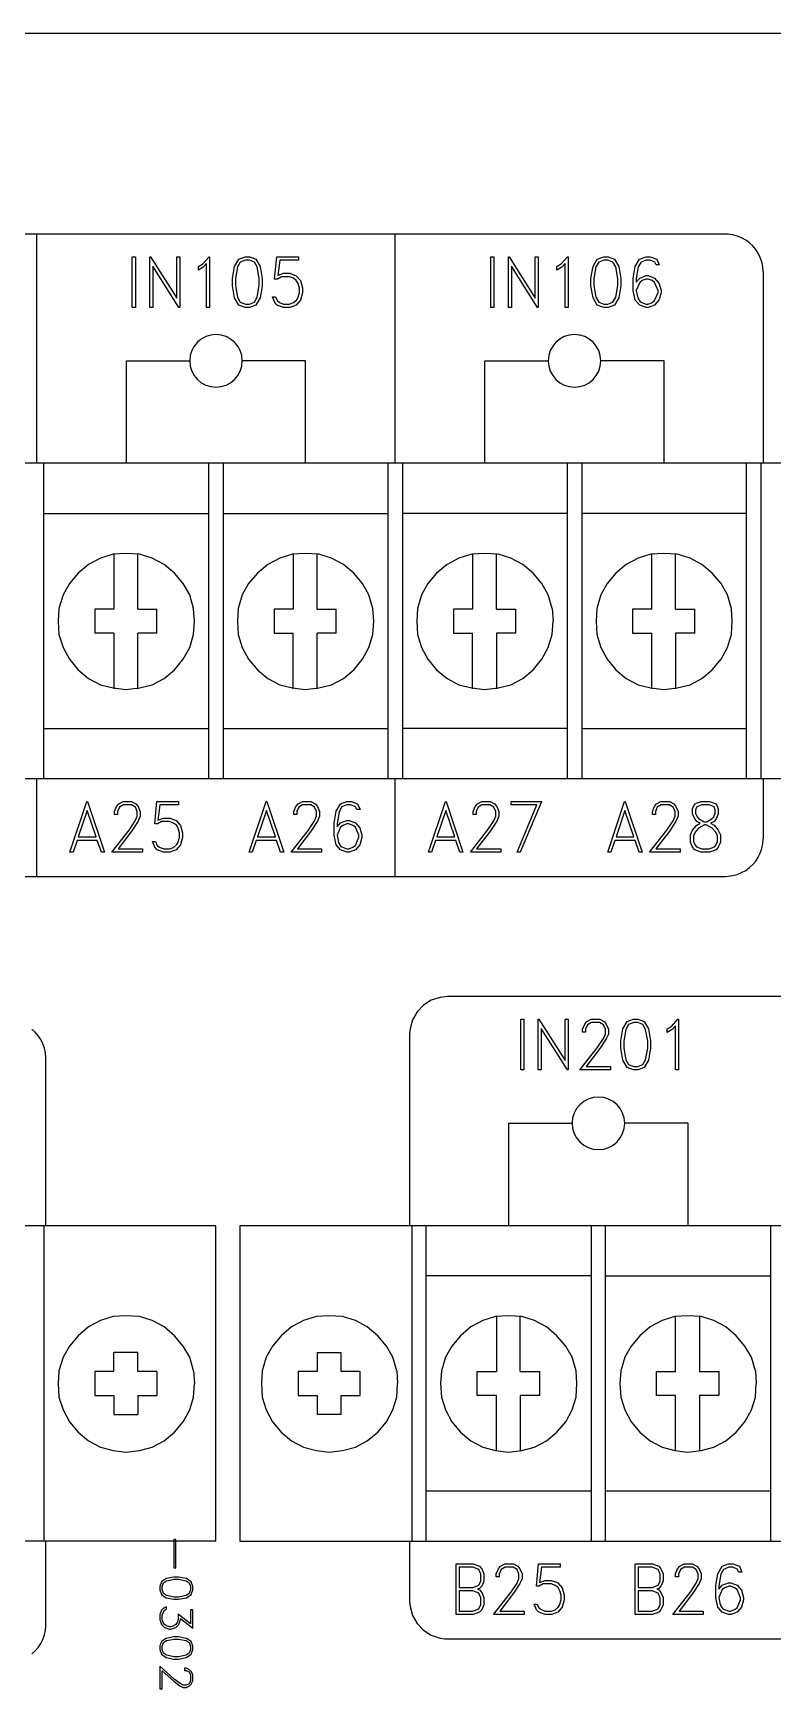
# Model space of a CAD drawing. Extents: x 3.4 to 20.6, y 5.2 to 12.5.
# Drawn here: x 13.079 to 14.627, y 9.018 to 12.482 of the extents above; entities that cross this region are included whole.
import ezdxf

# ---------------------------------------------------------------- set-up
doc = ezdxf.new("R2010")
doc.units = 0
doc.header["$MEASUREMENT"] = 0
doc.layers.get('0').update_dxf_attribs({"linetype": 'CONTINUOUS'})

msp = doc.modelspace()

# ---------------------------------------------------------------- linework, layer by layer
for points in [[(3.375, 12.4217), (3.3767, 12.44), (3.385, 12.4567), (3.3983, 12.47), (3.415, 12.48), (3.435, 12.4817), (20.5633, 12.4817)], [(14.6067, 11.5817), (14.6067, 11.5834), (14.6067, 11.5886), (14.6067, 11.5968), (14.6067, 11.6079), (14.6067, 11.6214), (14.6067, 11.6372), (14.6067, 11.6549), (14.6067, 11.6743), (14.6067, 11.6951), (14.6067, 11.7169), (14.6067, 11.7627), (14.6067, 11.8094), (14.6067, 11.8548), (14.6067, 11.8762), (14.6067, 11.8964), (14.6067, 11.9152), (14.6067, 11.9322), (14.6067, 11.9471), (14.6067, 11.9597), (14.6067, 11.9696), (14.6067, 11.9767), (14.6067, 11.9805), (14.6067, 11.9811), (14.6066, 11.9832), (14.6057, 11.9933), (14.6036, 12.0031), (14.6004, 12.0123), (14.5961, 12.021), (14.5908, 12.029), (14.5846, 12.0364), (14.5776, 12.0429), (14.5698, 12.0486), (14.5613, 12.0533), (14.5523, 12.057), (14.5428, 12.0595), (14.5328, 12.0609), (14.5277, 12.0612), (14.5265, 12.0612), (14.5252, 12.0612), (14.5224, 12.0612), (14.5182, 12.0612), (14.5125, 12.0612), (14.5054, 12.0612), (14.4969, 12.0612), (14.487, 12.0612), (14.4757, 12.0612), (14.4631, 12.0612), (14.4491, 12.0612), (14.4338, 12.0612), (14.4171, 12.0612), (14.3992, 12.0612), (14.3799, 12.0612), (14.3594, 12.0612), (14.3376, 12.0612), (14.3146, 12.0612), (14.2904, 12.0612), (14.2649, 12.0612), (14.2382, 12.0612), (14.2103, 12.0612), (14.1813, 12.0612), (14.1511, 12.0612), (14.1198, 12.0612), (14.0873, 12.0612), (14.0537, 12.0612), (14.019, 12.0612), (13.9832, 12.0612), (13.9463, 12.0612), (13.9084, 12.0612), (13.8695, 12.0612), (13.8295, 12.0612), (13.7885, 12.0612), (13.7465, 12.0612), (13.7035, 12.0612), (13.6595, 12.0612), (13.6146, 12.0612), (13.5687, 12.0612), (13.522, 12.0612), (13.4743, 12.0612), (13.3762, 12.0612), (13.2746, 12.0612), (13.1697, 12.0612), (13.0615, 12.0612)], [(13.0867, 11.5817), (13.0867, 12.0612)], [(13.8367, 11.5817), (13.8367, 12.0612)], [(13.293, 11.9077), (13.2867, 11.9077), (13.2867, 12.0138), (13.293, 12.0138), (13.293, 11.9077)], [(13.3859, 11.9077), (13.3843, 11.9077), (13.3296, 11.9942), (13.3296, 11.9077), (13.3233, 11.9077), (13.3233, 12.0138), (13.3248, 12.0138), (13.3796, 11.9272), (13.3796, 12.0138), (13.3859, 12.0138), (13.3859, 11.9077)], [(13.4484, 11.9077), (13.4421, 11.9077), (13.4421, 12), (13.4351, 11.9919), (13.4248, 11.9861), (13.4248, 11.9936), (13.4339, 11.9988), (13.4471, 12.0138), (13.4484, 12.0138), (13.4484, 11.9077)], [(13.5585, 11.9532), (13.5543, 11.9282), (13.5452, 11.9128), (13.5318, 11.9077), (13.5228, 11.9077), (13.5094, 11.9128), (13.5004, 11.9282), (13.496, 11.9532), (13.496, 11.9683), (13.5004, 11.9933), (13.5094, 12.0087), (13.5228, 12.0138), (13.5318, 12.0138), (13.5452, 12.0087), (13.5543, 11.9933), (13.5585, 11.9683), (13.5585, 11.9532)], [(13.5523, 11.9535), (13.5523, 11.968), (13.5479, 11.9925), (13.5421, 12.0025), (13.5315, 12.0066), (13.5231, 12.0066), (13.5124, 12.0025), (13.5066, 11.9925), (13.5023, 11.968), (13.5023, 11.9535), (13.5066, 11.929), (13.5124, 11.919), (13.5231, 11.9149), (13.5315, 11.9149), (13.5421, 11.919), (13.5479, 11.929), (13.5523, 11.9535)], [(13.6427, 11.9383), (13.6383, 11.9231), (13.6292, 11.9128), (13.6159, 11.9077), (13.6027, 11.9077), (13.5894, 11.9128), (13.5847, 11.9181), (13.5796, 11.9297), (13.5861, 11.9297), (13.5895, 11.922), (13.5947, 11.9182), (13.6029, 11.9149), (13.6157, 11.9149), (13.6236, 11.9178), (13.6302, 11.9232), (13.6327, 11.9275), (13.6364, 11.9387), (13.6364, 11.9483), (13.6336, 11.9577), (13.6297, 11.9643), (13.6239, 11.9687), (13.6157, 11.972), (13.5987, 11.972), (13.5901, 11.967), (13.5844, 11.967), (13.5889, 12.0138), (13.6341, 12.0138), (13.6341, 12.0066), (13.595, 12.0066), (13.5911, 11.9748), (13.6027, 11.9792), (13.6159, 11.9792), (13.6292, 11.9741), (13.6383, 11.9638), (13.6427, 11.9485), (13.6427, 11.9383)], [(14.043, 11.9077), (14.0367, 11.9077), (14.0367, 12.0138), (14.043, 12.0138), (14.043, 11.9077)], [(14.1359, 11.9077), (14.1343, 11.9077), (14.0796, 11.9942), (14.0796, 11.9077), (14.0733, 11.9077), (14.0733, 12.0138), (14.0748, 12.0138), (14.1296, 11.9272), (14.1296, 12.0138), (14.1359, 12.0138), (14.1359, 11.9077)], [(14.1984, 11.9077), (14.1921, 11.9077), (14.1921, 12), (14.1851, 11.9919), (14.1748, 11.9861), (14.1748, 11.9936), (14.1839, 11.9988), (14.1971, 12.0138), (14.1984, 12.0138), (14.1984, 11.9077)], [(14.3085, 11.9532), (14.3043, 11.9282), (14.2952, 11.9128), (14.2818, 11.9077), (14.2728, 11.9077), (14.2594, 11.9128), (14.2504, 11.9282), (14.246, 11.9532), (14.246, 11.9683), (14.2504, 11.9933), (14.2594, 12.0087), (14.2728, 12.0138), (14.2818, 12.0138), (14.2952, 12.0087), (14.3043, 11.9933), (14.3085, 11.9683), (14.3085, 11.9532)], [(14.3023, 11.9535), (14.3023, 11.968), (14.2979, 11.9925), (14.2921, 12.0025), (14.2815, 12.0066), (14.2731, 12.0066), (14.2624, 12.0025), (14.2566, 11.9925), (14.2523, 11.968), (14.2523, 11.9535), (14.2566, 11.929), (14.2624, 11.919), (14.2731, 11.9149), (14.2815, 11.9149), (14.2921, 11.919), (14.2979, 11.929), (14.3023, 11.9535)], [(14.3927, 11.9383), (14.3883, 11.9231), (14.3792, 11.9128), (14.3659, 11.9077), (14.3613, 11.9077), (14.348, 11.9128), (14.3389, 11.9231), (14.3345, 11.9433), (14.3345, 11.9683), (14.3388, 11.9933), (14.3479, 12.0087), (14.3613, 12.0138), (14.3703, 12.0138), (14.3838, 12.0087), (14.389, 11.9967), (14.3824, 11.9967), (14.3797, 12.0027), (14.37, 12.0066), (14.3616, 12.0066), (14.351, 12.0025), (14.3452, 11.9925), (14.3408, 11.968), (14.3408, 11.9609), (14.348, 11.9692), (14.3613, 11.9743), (14.3659, 11.9743), (14.3792, 11.9692), (14.3883, 11.9588), (14.3927, 11.9436), (14.3927, 11.9383)], [(14.3864, 11.9388), (14.3864, 11.9432), (14.3791, 11.96), (14.3739, 11.9638), (14.3657, 11.967), (14.3616, 11.967), (14.3533, 11.9638), (14.3481, 11.96), (14.3408, 11.9433), (14.3441, 11.928), (14.3491, 11.9197), (14.3616, 11.9149), (14.3657, 11.9149), (14.3739, 11.9182), (14.3791, 11.922), (14.3864, 11.9388)], [(13.2742, 11.5817), (13.2742, 11.796), (13.4067, 11.796)], [(13.6492, 11.5817), (13.6492, 11.796), (13.5167, 11.796)], [(14.0242, 11.5817), (14.0242, 11.796), (14.1567, 11.796)], [(14.3992, 11.5817), (14.3992, 11.796), (14.2667, 11.796)], [(14.9617, 10.9217), (14.9617, 11.5817), (3.7117, 11.5817), (3.7117, 10.9217)], [(13.1017, 10.9217), (13.1017, 11.5817)], [(13.4467, 10.9217), (13.4467, 11.5817)], [(13.4767, 11.5817), (13.4767, 10.9217)], [(13.8217, 10.9217), (13.8217, 11.5817)], [(13.8517, 11.5817), (13.8517, 10.9217)], [(14.1967, 10.9217), (14.1967, 11.5817)], [(14.2267, 11.5817), (14.2267, 10.9217)], [(14.5717, 10.9217), (14.5717, 11.5817)], [(14.6017, 11.5817), (14.6017, 10.9217)], [(13.1017, 11.4767), (13.4467, 11.4767)], [(13.4767, 11.4767), (13.8217, 11.4767)], [(14.1967, 11.4767), (13.8517, 11.4767)], [(14.5717, 11.4767), (14.2267, 11.4767)], [(13.4167, 11.2517), (13.415, 11.2783), (13.4067, 11.3067), (13.3933, 11.33), (13.375, 11.3517), (13.3533, 11.37), (13.3283, 11.3833), (13.3017, 11.3917), (13.2733, 11.3933), (13.2467, 11.3917), (13.22, 11.3833), (13.195, 11.37), (13.1733, 11.3517), (13.155, 11.33), (13.1417, 11.3067), (13.1333, 11.2783), (13.1317, 11.2517), (13.1333, 11.2233), (13.1417, 11.1967), (13.155, 11.1717), (13.1733, 11.15), (13.195, 11.1317), (13.22, 11.1183), (13.2467, 11.1117), (13.2733, 11.1083), (13.3017, 11.1117), (13.3283, 11.1183), (13.3533, 11.1317), (13.375, 11.15), (13.3933, 11.1717), (13.4067, 11.1967), (13.415, 11.2233), (13.4167, 11.2517)], [(13.2483, 11.3917), (13.2483, 11.2767), (13.2083, 11.2767)], [(13.2983, 11.2767), (13.2983, 11.3917)], [(13.7917, 11.2517), (13.79, 11.2783), (13.7817, 11.3067), (13.7683, 11.33), (13.75, 11.3517), (13.7283, 11.37), (13.7033, 11.3833), (13.6767, 11.3917), (13.6483, 11.3933), (13.6217, 11.3917), (13.595, 11.3833), (13.57, 11.37), (13.5483, 11.3517), (13.53, 11.33), (13.5167, 11.3067), (13.5083, 11.2783), (13.5067, 11.2517), (13.5083, 11.2233), (13.5167, 11.1967), (13.53, 11.1717), (13.5483, 11.15), (13.57, 11.1317), (13.595, 11.1183), (13.6217, 11.1117), (13.6483, 11.1083), (13.6767, 11.1117), (13.7033, 11.1183)], [(13.6233, 11.3917), (13.6233, 11.2767)], [(13.6733, 11.2767), (13.6733, 11.3917)], [(14.165, 11.2783), (14.1567, 11.3067), (14.1433, 11.33), (14.125, 11.3517), (14.1033, 11.37), (14.0783, 11.3833), (14.0517, 11.3917), (14.0233, 11.3933), (13.9967, 11.3917), (13.97, 11.3833), (13.945, 11.37), (13.9233, 11.3517), (13.905, 11.33), (13.8917, 11.3067), (13.8833, 11.2783), (13.8817, 11.2517), (13.8833, 11.2233), (13.8917, 11.1967), (13.905, 11.1717), (13.9233, 11.15), (13.945, 11.1317), (13.97, 11.1183), (13.9967, 11.1117), (14.0233, 11.1083), (14.0517, 11.1117), (14.0783, 11.1183), (14.1033, 11.1317), (14.125, 11.15), (14.1433, 11.1717), (14.1567, 11.1967), (14.165, 11.2233), (14.1667, 11.2517)], [(13.9983, 11.3917), (13.9983, 11.2767), (13.9583, 11.2767)], [(14.0483, 11.2767), (14.0483, 11.3917)], [(14.5417, 11.2517), (14.54, 11.2783), (14.5317, 11.3067), (14.5183, 11.33), (14.5, 11.3517), (14.4783, 11.37), (14.4533, 11.3833), (14.4267, 11.3917), (14.3983, 11.3933), (14.3717, 11.3917), (14.345, 11.3833), (14.32, 11.37), (14.2983, 11.3517), (14.28, 11.33), (14.2667, 11.3067), (14.2583, 11.2783), (14.2567, 11.2517), (14.2583, 11.2233), (14.2667, 11.1967), (14.28, 11.1717), (14.2983, 11.15), (14.32, 11.1317), (14.345, 11.1183), (14.3717, 11.1117), (14.3983, 11.1083), (14.4267, 11.1117), (14.4533, 11.1183), (14.4783, 11.1317), (14.5, 11.15), (14.5183, 11.1717), (14.5317, 11.1967), (14.54, 11.2233), (14.5417, 11.2517)], [(14.3733, 11.2767), (14.3733, 11.3917)], [(14.4233, 11.2767), (14.4233, 11.3917)], [(13.2083, 11.2767), (13.2083, 11.2267)], [(13.2983, 11.2767), (13.3383, 11.2767)], [(13.3383, 11.2267), (13.3383, 11.2767)], [(13.6233, 11.2767), (13.5833, 11.2767)], [(13.5833, 11.2767), (13.5833, 11.2267)], [(13.6733, 11.2767), (13.7133, 11.2767)], [(13.7133, 11.2267), (13.7133, 11.2767)], [(13.9583, 11.2767), (13.9583, 11.2267), (13.9983, 11.2267)], [(14.0483, 11.2767), (14.0883, 11.2767)], [(14.0883, 11.2767), (14.0883, 11.2267)], [(14.165, 11.2783), (14.1667, 11.2517)], [(14.3733, 11.2767), (14.3333, 11.2767)], [(14.3333, 11.2767), (14.3333, 11.2267), (14.3733, 11.2267)], [(14.4233, 11.2767), (14.4633, 11.2767)], [(14.4633, 11.2267), (14.4633, 11.2767)], [(13.2483, 11.2267), (13.2083, 11.2267)], [(13.2483, 11.2267), (13.2483, 11.11)], [(13.3383, 11.2267), (13.2983, 11.2267)], [(13.2983, 11.11), (13.2983, 11.2267)], [(13.5833, 11.2267), (13.6233, 11.2267)], [(13.6233, 11.11), (13.6233, 11.2267)], [(13.6733, 11.11), (13.6733, 11.2267)], [(13.7133, 11.2267), (13.6733, 11.2267)], [(13.7033, 11.1183), (13.7283, 11.1317), (13.75, 11.15), (13.7683, 11.1717), (13.7817, 11.1967), (13.79, 11.2233), (13.7917, 11.2517)], [(13.9983, 11.11), (13.9983, 11.2267)], [(14.0483, 11.2267), (14.0483, 11.11)], [(14.0883, 11.2267), (14.0483, 11.2267)], [(14.3733, 11.11), (14.3733, 11.2267)], [(14.4233, 11.2267), (14.4233, 11.11)], [(14.4633, 11.2267), (14.4233, 11.2267)], [(13.1017, 11.0267), (13.4467, 11.0267)], [(13.4767, 11.0267), (13.8217, 11.0267)], [(14.1967, 11.0267), (13.8517, 11.0267)], [(14.2267, 11.0267), (14.5717, 11.0267)], [(14.9617, 10.9217), (3.7117, 10.9217)], [(13.0615, 10.7175), (13.1697, 10.7175), (13.2746, 10.7175), (13.3762, 10.7175), (13.4743, 10.7175), (13.522, 10.7175), (13.5687, 10.7175), (13.6146, 10.7175), (13.6595, 10.7175), (13.7035, 10.7175), (13.7465, 10.7175), (13.7885, 10.7175), (13.8295, 10.7175), (13.8695, 10.7175), (13.9084, 10.7175), (13.9463, 10.7175), (13.9832, 10.7175), (14.019, 10.7175), (14.0537, 10.7175), (14.0873, 10.7175), (14.1198, 10.7175), (14.1511, 10.7175), (14.1813, 10.7175), (14.2103, 10.7175), (14.2382, 10.7175), (14.2649, 10.7175), (14.2904, 10.7175), (14.3146, 10.7175), (14.3376, 10.7175), (14.3594, 10.7175), (14.3799, 10.7175), (14.3992, 10.7175), (14.4171, 10.7175), (14.4338, 10.7175), (14.4491, 10.7175), (14.4631, 10.7175), (14.4757, 10.7175), (14.487, 10.7175), (14.4969, 10.7175), (14.5054, 10.7175), (14.5125, 10.7175), (14.5182, 10.7175), (14.5224, 10.7175), (14.5252, 10.7175), (14.5265, 10.7175), (14.5277, 10.7175), (14.5328, 10.7178), (14.5428, 10.7192), (14.5523, 10.7217), (14.5613, 10.7254), (14.5698, 10.7301), (14.5776, 10.7358), (14.5846, 10.7423), (14.5908, 10.7497), (14.5961, 10.7577), (14.6004, 10.7664), (14.6036, 10.7756), (14.6057, 10.7854), (14.6066, 10.7955), (14.6067, 10.7975), (14.6067, 10.7977), (14.6067, 10.7989), (14.6067, 10.8011), (14.6067, 10.8042), (14.6067, 10.8128), (14.6067, 10.8239), (14.6067, 10.8368), (14.6067, 10.8654), (14.6067, 10.8796), (14.6067, 10.8929), (14.6067, 10.9044), (14.6067, 10.9135), (14.6067, 10.9195), (14.6067, 10.9211), (14.6067, 10.9217)], [(13.0867, 10.7175), (13.0867, 10.9217)], [(13.8367, 10.7175), (13.8367, 10.9217)], [(13.2283, 10.7682), (13.2219, 10.7682), (13.2134, 10.7929), (13.1711, 10.7929), (13.1626, 10.7682), (13.1561, 10.7682), (13.1916, 10.8743), (13.1929, 10.8743), (13.2283, 10.7682)], [(13.211, 10.8), (13.1922, 10.8552), (13.1735, 10.8), (13.211, 10.8)], [(13.3077, 10.7682), (13.2439, 10.7682), (13.28, 10.8145), (13.2929, 10.8341), (13.297, 10.8438), (13.297, 10.8531), (13.293, 10.8624), (13.2848, 10.8671), (13.268, 10.8671), (13.2599, 10.8624), (13.2558, 10.8531), (13.2558, 10.8473), (13.2495, 10.8473), (13.2495, 10.8536), (13.2539, 10.864), (13.2585, 10.8692), (13.2675, 10.8743), (13.2853, 10.8743), (13.2943, 10.8692), (13.2989, 10.864), (13.3034, 10.8536), (13.3034, 10.8432), (13.2989, 10.833), (13.2858, 10.8131), (13.257, 10.7754), (13.3077, 10.7754), (13.3077, 10.7682)], [(13.3918, 10.7988), (13.3874, 10.7836), (13.3784, 10.7733), (13.365, 10.7682), (13.3518, 10.7682), (13.3385, 10.7733), (13.3338, 10.7785), (13.3287, 10.7902), (13.3352, 10.7902), (13.3386, 10.7825), (13.3438, 10.7787), (13.3521, 10.7754), (13.3648, 10.7754), (13.3727, 10.7783), (13.3793, 10.7837), (13.3818, 10.788), (13.3856, 10.7992), (13.3856, 10.8087), (13.3827, 10.8182), (13.3789, 10.8248), (13.3731, 10.8292), (13.3648, 10.8325), (13.3478, 10.8325), (13.3392, 10.8275), (13.3335, 10.8275), (13.3381, 10.8743), (13.3832, 10.8743), (13.3832, 10.8671), (13.3442, 10.8671), (13.3402, 10.8353), (13.3518, 10.8396), (13.365, 10.8396), (13.3784, 10.8346), (13.3874, 10.8243), (13.3918, 10.809), (13.3918, 10.7988)], [(13.6033, 10.7682), (13.5969, 10.7682), (13.5884, 10.7929), (13.5461, 10.7929), (13.5376, 10.7682), (13.5311, 10.7682), (13.5666, 10.8743), (13.5679, 10.8743), (13.6033, 10.7682)], [(13.586, 10.8), (13.5672, 10.8552), (13.5485, 10.8), (13.586, 10.8)], [(13.6827, 10.7682), (13.6189, 10.7682), (13.655, 10.8145), (13.6679, 10.8341), (13.672, 10.8438), (13.672, 10.8531), (13.668, 10.8624), (13.6598, 10.8671), (13.643, 10.8671), (13.6349, 10.8624), (13.6308, 10.8531), (13.6308, 10.8473), (13.6245, 10.8473), (13.6245, 10.8536), (13.6289, 10.864), (13.6335, 10.8692), (13.6425, 10.8743), (13.6603, 10.8743), (13.6693, 10.8692), (13.6739, 10.864), (13.6784, 10.8536), (13.6784, 10.8432), (13.6739, 10.833), (13.6608, 10.8131), (13.632, 10.7754), (13.6827, 10.7754), (13.6827, 10.7682)], [(13.7668, 10.7988), (13.7624, 10.7836), (13.7534, 10.7733), (13.74, 10.7682), (13.7355, 10.7682), (13.7221, 10.7733), (13.7131, 10.7836), (13.7087, 10.8038), (13.7087, 10.8288), (13.7129, 10.8538), (13.722, 10.8692), (13.7355, 10.8743), (13.7444, 10.8743), (13.758, 10.8692), (13.7632, 10.8572), (13.7566, 10.8572), (13.7539, 10.8632), (13.7441, 10.8671), (13.7357, 10.8671), (13.7251, 10.8629), (13.7193, 10.8529), (13.7149, 10.8285), (13.7149, 10.8214), (13.7221, 10.8296), (13.7355, 10.8347), (13.74, 10.8347), (13.7534, 10.8296), (13.7624, 10.8193), (13.7668, 10.8041), (13.7668, 10.7988)], [(13.9783, 10.7682), (13.9719, 10.7682), (13.9634, 10.7929), (13.9211, 10.7929), (13.9126, 10.7682), (13.9061, 10.7682), (13.9416, 10.8743), (13.9429, 10.8743), (13.9783, 10.7682)], [(13.961, 10.8), (13.9422, 10.8552), (13.9235, 10.8), (13.961, 10.8)], [(14.0577, 10.7682), (13.9939, 10.7682), (14.03, 10.8145), (14.0429, 10.8341), (14.047, 10.8438), (14.047, 10.8531), (14.043, 10.8624), (14.0348, 10.8671), (14.018, 10.8671), (14.0099, 10.8624), (14.0058, 10.8531), (14.0058, 10.8473), (13.9995, 10.8473), (13.9995, 10.8536), (14.0039, 10.864), (14.0085, 10.8692), (14.0175, 10.8743), (14.0353, 10.8743), (14.0443, 10.8692), (14.0489, 10.864), (14.0534, 10.8536), (14.0534, 10.8432), (14.0489, 10.833), (14.0358, 10.8131), (14.007, 10.7754), (14.0577, 10.7754), (14.0577, 10.7682)], [(14.1432, 10.8743), (14.1417, 10.8724), (14.0982, 10.7682), (14.0917, 10.7682), (14.133, 10.8671), (14.0793, 10.8671), (14.0793, 10.8743), (14.1432, 10.8743)], [(14.3533, 10.7682), (14.3469, 10.7682), (14.3384, 10.7929), (14.2961, 10.7929), (14.2876, 10.7682), (14.2811, 10.7682), (14.3166, 10.8743), (14.3179, 10.8743), (14.3533, 10.7682)], [(14.336, 10.8), (14.3172, 10.8552), (14.2985, 10.8), (14.336, 10.8)], [(14.4327, 10.7682), (14.3689, 10.7682), (14.405, 10.8145), (14.4179, 10.8341), (14.422, 10.8438), (14.422, 10.8531), (14.418, 10.8624), (14.4098, 10.8671), (14.393, 10.8671), (14.3849, 10.8624), (14.3808, 10.8531), (14.3808, 10.8473), (14.3745, 10.8473), (14.3745, 10.8536), (14.3789, 10.864), (14.3835, 10.8692), (14.3925, 10.8743), (14.4103, 10.8743), (14.4193, 10.8692), (14.4239, 10.864), (14.4284, 10.8536), (14.4284, 10.8432), (14.4239, 10.833), (14.4108, 10.8131), (14.382, 10.7754), (14.4327, 10.7754), (14.4327, 10.7682)], [(14.5168, 10.7888), (14.5124, 10.7785), (14.5077, 10.7733), (14.4944, 10.7682), (14.4768, 10.7682), (14.4635, 10.7733), (14.4588, 10.7785), (14.4543, 10.7888), (14.4543, 10.8042), (14.4588, 10.8145), (14.4677, 10.8247), (14.4747, 10.8287), (14.4677, 10.8326), (14.4631, 10.8378), (14.4587, 10.8481), (14.4587, 10.8586), (14.4632, 10.8692), (14.4768, 10.8743), (14.4944, 10.8743), (14.508, 10.8692), (14.5125, 10.8586), (14.5125, 10.8481), (14.5081, 10.8378), (14.5035, 10.8326), (14.4964, 10.8287), (14.5035, 10.8247), (14.5124, 10.8145), (14.5168, 10.8042), (14.5168, 10.7888)], [(14.5062, 10.8498), (14.5062, 10.8569), (14.5035, 10.8632), (14.4934, 10.8671), (14.4778, 10.8671), (14.4677, 10.8632), (14.4649, 10.8569), (14.4649, 10.8498), (14.4683, 10.8421), (14.4714, 10.8385), (14.483, 10.832), (14.4882, 10.832), (14.4998, 10.8385), (14.5029, 10.8421), (14.5062, 10.8498)], [(13.7606, 10.7993), (13.7606, 10.8036), (13.7533, 10.8205), (13.7481, 10.8243), (13.7398, 10.8275), (13.7357, 10.8275), (13.7274, 10.8243), (13.7222, 10.8205), (13.7149, 10.8038), (13.7183, 10.7885), (13.7232, 10.7802), (13.7357, 10.7754), (13.7398, 10.7754), (13.7481, 10.7787), (13.7533, 10.7825), (13.7606, 10.7993)], [(14.5106, 10.7905), (14.5106, 10.8025), (14.5072, 10.8103), (14.4998, 10.8187), (14.4874, 10.8257), (14.4837, 10.8257), (14.4714, 10.8187), (14.464, 10.8103), (14.4606, 10.8025), (14.4606, 10.7905), (14.464, 10.7827), (14.4668, 10.7796), (14.4778, 10.7754), (14.4934, 10.7754), (14.5043, 10.7796), (14.5072, 10.7827), (14.5106, 10.7905)], [(14.6559, 10.4662), (14.5984, 10.4662), (14.5428, 10.4662), (14.4893, 10.4662), (14.4379, 10.4662), (14.3886, 10.4662), (14.3416, 10.4662), (14.2969, 10.4662), (14.2545, 10.4662), (14.2146, 10.4662), (14.1772, 10.4662), (14.1423, 10.4662), (14.1101, 10.4662), (14.0805, 10.4662), (14.0537, 10.4662), (14.0298, 10.4662), (14.0087, 10.4662), (13.9906, 10.4662), (13.9755, 10.4662), (13.9635, 10.4662), (13.9547, 10.4662), (13.9491, 10.4662), (13.9456, 10.4662), (13.9405, 10.4659), (13.9305, 10.4645), (13.912, 10.4583), (13.8958, 10.4479), (13.8826, 10.434), (13.873, 10.4173), (13.8676, 10.3983), (13.8667, 10.3882), (13.8667, 10.3817), (13.8667, 10.3746), (13.8667, 10.3647), (13.8667, 10.3521), (13.8667, 10.3372), (13.8667, 10.3202), (13.8667, 10.3014), (13.8667, 10.2598), (13.8667, 10.1677), (13.8667, 10.1219), (13.8667, 10.0793), (13.8667, 10.0599), (13.8667, 10.0422), (13.8667, 10.0264), (13.8667, 10.0129), (13.8667, 10.0018), (13.8667, 9.9936), (13.8667, 9.9884), (13.8667, 9.9867)], [(13.1058, 9.9867), (13.1058, 9.9882), (13.1058, 9.9927), (13.1058, 9.9999), (13.1058, 10.0096), (13.1058, 10.0215), (13.1058, 10.0353), (13.1058, 10.0508), (13.1058, 10.0677), (13.1058, 10.105), (13.1058, 10.1451), (13.1058, 10.1859), (13.1058, 10.2256), (13.1058, 10.262), (13.1058, 10.2784), (13.1058, 10.2933), (13.1058, 10.3064), (13.1058, 10.3174), (13.1058, 10.3261), (13.1058, 10.3322), (13.1058, 10.3356), (13.1058, 10.3361), (13.1058, 10.3382), (13.1049, 10.3483), (13.1028, 10.3581), (13.0995, 10.3673), (13.0952, 10.376), (13.0899, 10.384), (13.0837, 10.3914), (13.0767, 10.3979)], [(14.1055, 10.3127), (14.0992, 10.3127), (14.0992, 10.4188), (14.1055, 10.4188), (14.1055, 10.3127)], [(14.1984, 10.3127), (14.1968, 10.3127), (14.1421, 10.3993), (14.1421, 10.3127), (14.1358, 10.3127), (14.1358, 10.4188), (14.1373, 10.4188), (14.1921, 10.3322), (14.1921, 10.4188), (14.1984, 10.4188), (14.1984, 10.3127)], [(14.2869, 10.3127), (14.2231, 10.3127), (14.2592, 10.359), (14.2721, 10.3786), (14.2762, 10.3883), (14.2762, 10.3976), (14.2722, 10.4069), (14.264, 10.4116), (14.2472, 10.4116), (14.2391, 10.4069), (14.235, 10.3976), (14.235, 10.3918), (14.2287, 10.3918), (14.2287, 10.3982), (14.2331, 10.4085), (14.2377, 10.4137), (14.2467, 10.4188), (14.2645, 10.4188), (14.2735, 10.4137), (14.2781, 10.4085), (14.2826, 10.3982), (14.2826, 10.3877), (14.2781, 10.3775), (14.265, 10.3576), (14.2362, 10.3199), (14.2869, 10.3199), (14.2869, 10.3127)], [(14.371, 10.3582), (14.3668, 10.3332), (14.3577, 10.3178), (14.3443, 10.3127), (14.3353, 10.3127), (14.3219, 10.3178), (14.3129, 10.3332), (14.3085, 10.3582), (14.3085, 10.3733), (14.3129, 10.3983), (14.3219, 10.4137), (14.3353, 10.4188), (14.3443, 10.4188), (14.3577, 10.4137), (14.3668, 10.3983), (14.371, 10.3733), (14.371, 10.3582)], [(14.3648, 10.3585), (14.3648, 10.373), (14.3604, 10.3975), (14.3546, 10.4075), (14.344, 10.4116), (14.3356, 10.4116), (14.3249, 10.4075), (14.3191, 10.3975), (14.3148, 10.373), (14.3148, 10.3585), (14.3191, 10.334), (14.3249, 10.324), (14.3356, 10.3199), (14.344, 10.3199), (14.3546, 10.324), (14.3604, 10.334), (14.3648, 10.3585)], [(14.4293, 10.3127), (14.423, 10.3127), (14.423, 10.405), (14.4159, 10.3969), (14.4057, 10.3911), (14.4057, 10.3986), (14.4147, 10.4038), (14.4279, 10.4188), (14.4293, 10.4188), (14.4293, 10.3127)], [(14.0742, 9.9867), (14.0742, 10.201), (14.2067, 10.201)], [(14.4492, 9.9867), (14.4492, 10.201), (14.3167, 10.201)], [(13.4617, 9.3267), (13.4617, 9.9867), (3.7117, 9.9867), (3.7117, 9.3267)], [(13.1017, 9.9867), (13.1017, 9.3267)], [(13.5117, 9.3267), (20.2617, 9.3267), (20.2617, 9.9867), (13.5117, 9.9867), (13.5117, 9.3267)], [(13.8717, 9.9867), (13.8717, 9.3267)], [(13.9017, 9.3267), (13.9017, 9.9867)], [(14.2467, 9.9867), (14.2467, 9.3267)], [(14.2767, 9.3267), (14.2767, 9.9867)], [(14.6217, 9.9867), (14.6217, 9.3267)], [(14.2467, 9.8817), (13.9017, 9.8817)], [(14.2767, 9.8817), (14.6217, 9.8817)], [(13.415, 9.6833), (13.4067, 9.7117), (13.3933, 9.735), (13.375, 9.7567), (13.3533, 9.775), (13.3283, 9.7883), (13.3017, 9.7967), (13.2733, 9.7983), (13.2467, 9.7967), (13.22, 9.7883), (13.195, 9.775), (13.1733, 9.7567), (13.155, 9.735), (13.1417, 9.7117), (13.1333, 9.6833), (13.1317, 9.6567), (13.1333, 9.6283), (13.1417, 9.6017), (13.155, 9.5767), (13.1733, 9.555), (13.195, 9.5367), (13.22, 9.5233), (13.2467, 9.5167), (13.2733, 9.5133), (13.3017, 9.5167), (13.3283, 9.5233), (13.3533, 9.5367), (13.375, 9.555), (13.3933, 9.5767), (13.4067, 9.6017), (13.415, 9.6283), (13.4167, 9.6567)], [(13.84, 9.6833), (13.8317, 9.7117), (13.8183, 9.735), (13.8, 9.7567), (13.7783, 9.775), (13.7533, 9.7883), (13.7267, 9.7967), (13.6983, 9.7983), (13.6717, 9.7967), (13.645, 9.7883), (13.62, 9.775), (13.5983, 9.7567), (13.58, 9.735), (13.5667, 9.7117), (13.5583, 9.6833), (13.5567, 9.6567), (13.5583, 9.6283), (13.5667, 9.6017), (13.58, 9.5767), (13.5983, 9.555), (13.62, 9.5367), (13.645, 9.5233), (13.6717, 9.5167), (13.6983, 9.5133), (13.7267, 9.5167), (13.7533, 9.5233), (13.7783, 9.5367), (13.8, 9.555), (13.8183, 9.5767), (13.8317, 9.6017), (13.84, 9.6283), (13.8417, 9.6567)], [(14.2167, 9.6567), (14.215, 9.6833), (14.2067, 9.7117), (14.1933, 9.735), (14.175, 9.7567), (14.1533, 9.775), (14.1283, 9.7883), (14.1017, 9.7967), (14.0733, 9.7983), (14.0467, 9.7967), (14.02, 9.7883), (13.995, 9.775), (13.9733, 9.7567), (13.955, 9.735), (13.9417, 9.7117), (13.9333, 9.6833), (13.9317, 9.6567), (13.9333, 9.6283), (13.9417, 9.6017), (13.955, 9.5767), (13.9733, 9.555), (13.995, 9.5367), (14.02, 9.5233), (14.0467, 9.5167), (14.0733, 9.5133), (14.1017, 9.5167), (14.1283, 9.5233), (14.1533, 9.5367), (14.175, 9.555), (14.1933, 9.5767), (14.2067, 9.6017), (14.215, 9.6283), (14.2167, 9.6567)], [(14.0483, 9.7967), (14.0483, 9.6817)], [(14.0983, 9.6817), (14.0983, 9.7967)], [(14.59, 9.6833), (14.5817, 9.7117), (14.5683, 9.735), (14.55, 9.7567), (14.5283, 9.775), (14.5033, 9.7883), (14.4767, 9.7967), (14.4483, 9.7983), (14.4217, 9.7967), (14.395, 9.7883), (14.37, 9.775), (14.3483, 9.7567), (14.33, 9.735), (14.3167, 9.7117), (14.3083, 9.6833), (14.3067, 9.6567), (14.3083, 9.6283), (14.3167, 9.6017), (14.33, 9.5767), (14.3483, 9.555), (14.37, 9.5367), (14.395, 9.5233), (14.4217, 9.5167), (14.4483, 9.5133), (14.4767, 9.5167), (14.5033, 9.5233), (14.5283, 9.5367), (14.55, 9.555), (14.5683, 9.5767), (14.5817, 9.6017), (14.59, 9.6283), (14.5917, 9.6567)], [(14.4233, 9.6817), (14.4233, 9.7967)], [(14.4733, 9.7967), (14.4733, 9.6817), (14.5133, 9.6817), (14.5133, 9.6317), (14.4733, 9.6317)], [(13.2983, 9.7217), (13.2483, 9.7217)], [(13.2483, 9.6817), (13.2483, 9.7217)], [(13.2983, 9.6817), (13.2983, 9.7217)], [(13.6733, 9.7217), (13.7233, 9.7217)], [(13.6733, 9.7217), (13.6733, 9.6817)], [(13.7233, 9.6817), (13.7233, 9.7217)], [(13.2483, 9.6817), (13.2083, 9.6817), (13.2083, 9.6317)], [(13.3383, 9.6817), (13.2983, 9.6817)], [(13.3383, 9.6817), (13.3383, 9.6317)], [(13.415, 9.6833), (13.4167, 9.6567)], [(13.6733, 9.6817), (13.6333, 9.6817)], [(13.6333, 9.6817), (13.6333, 9.6317), (13.6733, 9.6317)], [(13.7633, 9.6817), (13.7233, 9.6817)], [(13.7633, 9.6317), (13.7633, 9.6817)], [(13.84, 9.6833), (13.8417, 9.6567)], [(14.0483, 9.6317), (14.0083, 9.6317), (14.0083, 9.6817), (14.0483, 9.6817)], [(14.0983, 9.6817), (14.1383, 9.6817), (14.1383, 9.6317), (14.0983, 9.6317)], [(14.4233, 9.6317), (14.3833, 9.6317), (14.3833, 9.6817), (14.4233, 9.6817)], [(14.59, 9.6833), (14.5917, 9.6567)], [(13.2083, 9.6317), (13.2483, 9.6317)], [(13.2483, 9.6317), (13.2483, 9.5917), (13.2983, 9.5917)], [(13.2983, 9.6317), (13.3383, 9.6317)], [(13.2983, 9.6317), (13.2983, 9.5917)], [(13.6733, 9.6317), (13.6733, 9.5917)], [(13.7233, 9.5917), (13.7233, 9.6317)], [(13.7233, 9.6317), (13.7633, 9.6317)], [(14.0483, 9.515), (14.0483, 9.6317)], [(14.0983, 9.6317), (14.0983, 9.515)], [(14.4233, 9.515), (14.4233, 9.6317)], [(14.4733, 9.6317), (14.4733, 9.515)], [(13.7233, 9.5917), (13.6733, 9.5917)], [(14.2467, 9.4317), (13.9017, 9.4317)], [(14.6217, 9.4317), (14.2767, 9.4317)], [(13.4617, 9.3267), (3.7117, 9.3267)], [(13.0767, 9.0908), (13.0837, 9.0973), (13.0899, 9.1047), (13.0952, 9.1127), (13.0995, 9.1214), (13.1028, 9.1306), (13.1049, 9.1404), (13.1058, 9.1505), (13.1058, 9.1525), (13.1058, 9.1528), (13.1058, 9.1545), (13.1058, 9.1576), (13.1058, 9.1619), (13.1058, 9.1739), (13.1058, 9.1895), (13.1058, 9.2076), (13.1058, 9.2478), (13.1058, 9.2677), (13.1058, 9.2863), (13.1058, 9.3025), (13.1058, 9.3152), (13.1058, 9.3201), (13.1058, 9.3236), (13.1058, 9.3259), (13.1058, 9.3267)], [(13.3778, 9.3304), (13.3732, 9.3304), (13.3732, 9.2711), (13.3778, 9.2711), (13.3778, 9.3304)], [(13.8667, 9.3267), (13.8667, 9.3245), (13.8667, 9.3185), (13.8667, 9.3094), (13.8667, 9.2979), (13.8667, 9.2418), (13.8667, 9.2289), (13.8667, 9.2178), (13.8667, 9.2092), (13.8667, 9.2039), (13.8667, 9.2027), (13.8667, 9.2025), (13.8667, 9.2005), (13.8676, 9.1904), (13.873, 9.1714), (13.8826, 9.1547), (13.8958, 9.1408), (13.912, 9.1304), (13.9305, 9.1242), (13.9405, 9.1228), (13.9456, 9.1225), (13.9491, 9.1225), (13.9547, 9.1225), (13.9635, 9.1225), (13.9755, 9.1225), (13.9906, 9.1225), (14.0087, 9.1225), (14.0298, 9.1225), (14.0537, 9.1225), (14.0805, 9.1225), (14.1101, 9.1225), (14.1423, 9.1225), (14.1772, 9.1225), (14.2146, 9.1225), (14.2545, 9.1225), (14.2969, 9.1225), (14.3416, 9.1225), (14.3886, 9.1225), (14.4379, 9.1225), (14.4893, 9.1225), (14.5428, 9.1225), (14.5984, 9.1225), (14.6559, 9.1225)], [(13.3999, 9.2486), (13.3836, 9.2518), (13.3738, 9.2518), (13.3576, 9.2486), (13.3476, 9.2419), (13.3442, 9.2319), (13.3442, 9.2253), (13.3476, 9.2153), (13.3576, 9.2086), (13.3738, 9.2054), (13.3836, 9.2054), (13.3999, 9.2086), (13.4099, 9.2153), (13.4132, 9.2253), (13.4132, 9.2319), (13.4099, 9.2419), (13.3999, 9.2486)], [(14.022, 9.1938), (14.0176, 9.1835), (14.0129, 9.1783), (13.9995, 9.1732), (13.9638, 9.1732), (13.9638, 9.2793), (13.9995, 9.2793), (14.0129, 9.2742), (14.0176, 9.269), (14.022, 9.2586), (14.022, 9.2433), (14.0176, 9.2329), (14.0129, 9.2277), (14.009, 9.2263), (14.0129, 9.2248), (14.0176, 9.2195), (14.022, 9.2092), (14.022, 9.1938)], [(14.0157, 9.2438), (14.0157, 9.2581), (14.0116, 9.2673), (13.9992, 9.2721), (13.9701, 9.2721), (13.9701, 9.2298), (13.9992, 9.2298), (14.0116, 9.2346), (14.0157, 9.2438)], [(14.1061, 9.1732), (14.0424, 9.1732), (14.0785, 9.2195), (14.0914, 9.2391), (14.0955, 9.2488), (14.0955, 9.2581), (14.0915, 9.2674), (14.0833, 9.2721), (14.0665, 9.2721), (14.0583, 9.2674), (14.0542, 9.2581), (14.0542, 9.2523), (14.048, 9.2523), (14.048, 9.2586), (14.0524, 9.269), (14.057, 9.2742), (14.066, 9.2793), (14.0838, 9.2793), (14.0928, 9.2742), (14.0974, 9.269), (14.1019, 9.2586), (14.1019, 9.2482), (14.0974, 9.238), (14.0843, 9.2181), (14.0555, 9.1804), (14.1061, 9.1804), (14.1061, 9.1732)], [(14.1903, 9.2038), (14.1859, 9.1886), (14.1769, 9.1783), (14.1635, 9.1732), (14.1503, 9.1732), (14.137, 9.1783), (14.1323, 9.1835), (14.1272, 9.1952), (14.1337, 9.1952), (14.1371, 9.1875), (14.1423, 9.1837), (14.1506, 9.1804), (14.1633, 9.1804), (14.1712, 9.1833), (14.1778, 9.1887), (14.1803, 9.193), (14.184, 9.2042), (14.184, 9.2137), (14.1812, 9.2232), (14.1773, 9.2298), (14.1715, 9.2342), (14.1633, 9.2375), (14.1463, 9.2375), (14.1377, 9.2325), (14.132, 9.2325), (14.1365, 9.2793), (14.1817, 9.2793), (14.1817, 9.2721), (14.1426, 9.2721), (14.1387, 9.2403), (14.1503, 9.2446), (14.1635, 9.2446), (14.1769, 9.2396), (14.1859, 9.2293), (14.1903, 9.214), (14.1903, 9.2038)], [(14.397, 9.1938), (14.3926, 9.1835), (14.3879, 9.1783), (14.3745, 9.1732), (14.3388, 9.1732), (14.3388, 9.2793), (14.3745, 9.2793), (14.3879, 9.2742), (14.3926, 9.269), (14.397, 9.2586), (14.397, 9.2433), (14.3926, 9.2329), (14.3879, 9.2277), (14.384, 9.2263), (14.3879, 9.2248), (14.3926, 9.2195), (14.397, 9.2092), (14.397, 9.1938)], [(14.3907, 9.2438), (14.3907, 9.2581), (14.3866, 9.2673), (14.3742, 9.2721), (14.3451, 9.2721), (14.3451, 9.2298), (14.3742, 9.2298), (14.3866, 9.2346), (14.3907, 9.2438)], [(14.4811, 9.1732), (14.4174, 9.1732), (14.4535, 9.2195), (14.4664, 9.2391), (14.4705, 9.2488), (14.4705, 9.2581), (14.4665, 9.2674), (14.4583, 9.2721), (14.4415, 9.2721), (14.4333, 9.2674), (14.4292, 9.2581), (14.4292, 9.2523), (14.423, 9.2523), (14.423, 9.2586), (14.4274, 9.269), (14.432, 9.2742), (14.441, 9.2793), (14.4588, 9.2793), (14.4678, 9.2742), (14.4724, 9.269), (14.4769, 9.2586), (14.4769, 9.2482), (14.4724, 9.238), (14.4593, 9.2181), (14.4305, 9.1804), (14.4811, 9.1804), (14.4811, 9.1732)], [(14.5653, 9.2038), (14.5609, 9.1886), (14.5519, 9.1783), (14.5385, 9.1732), (14.5339, 9.1732), (14.5206, 9.1783), (14.5115, 9.1886), (14.5071, 9.2088), (14.5071, 9.2338), (14.5114, 9.2588), (14.5205, 9.2742), (14.5339, 9.2793), (14.5429, 9.2793), (14.5565, 9.2742), (14.5616, 9.2622), (14.5551, 9.2622), (14.5523, 9.2682), (14.5426, 9.2721), (14.5342, 9.2721), (14.5236, 9.2679), (14.5178, 9.2579), (14.5134, 9.2335), (14.5134, 9.2264), (14.5206, 9.2346), (14.5339, 9.2397), (14.5385, 9.2397), (14.5519, 9.2346), (14.5609, 9.2243), (14.5653, 9.2091), (14.5653, 9.2038)], [(13.4085, 9.2255), (13.4058, 9.2176), (13.3993, 9.2133), (13.3834, 9.21), (13.374, 9.21), (13.3581, 9.2133), (13.3516, 9.2176), (13.3489, 9.2255), (13.3489, 9.2317), (13.3516, 9.2396), (13.3581, 9.2439), (13.374, 9.2472), (13.3834, 9.2472), (13.3993, 9.2439), (13.4058, 9.2396), (13.4085, 9.2317), (13.4085, 9.2255)], [(14.0157, 9.1944), (14.0157, 9.2086), (14.0116, 9.2178), (13.9992, 9.2226), (13.9701, 9.2226), (13.9701, 9.1804), (13.9992, 9.1804), (14.0116, 9.1852), (14.0157, 9.1944)], [(14.3907, 9.1944), (14.3907, 9.2086), (14.3866, 9.2178), (14.3742, 9.2226), (14.3451, 9.2226), (14.3451, 9.1804), (14.3742, 9.1804), (14.3866, 9.1852), (14.3907, 9.1944)], [(14.559, 9.2043), (14.559, 9.2086), (14.5517, 9.2255), (14.5465, 9.2293), (14.5383, 9.2325), (14.5342, 9.2325), (14.5259, 9.2293), (14.5207, 9.2255), (14.5134, 9.2088), (14.5167, 9.1935), (14.5217, 9.1852), (14.5342, 9.1804), (14.5383, 9.1804), (14.5465, 9.1837), (14.5517, 9.1875), (14.559, 9.2043)], [(13.4085, 9.1541), (13.3828, 9.174), (13.3828, 9.1629), (13.3807, 9.1568), (13.3779, 9.1525), (13.3735, 9.1496), (13.3674, 9.1475), (13.3644, 9.1475), (13.3582, 9.1496), (13.3539, 9.1525), (13.351, 9.1568), (13.3489, 9.1629), (13.3489, 9.1723), (13.3541, 9.1827), (13.3585, 9.1849), (13.3585, 9.1897), (13.351, 9.186), (13.3476, 9.1825), (13.3442, 9.1726), (13.3442, 9.1628), (13.3476, 9.1528), (13.3542, 9.1461), (13.3641, 9.1428), (13.3676, 9.1428), (13.3775, 9.1461), (13.3842, 9.1528), (13.3875, 9.1628), (13.3875, 9.1652), (13.4132, 9.145), (13.4132, 9.1829), (13.4085, 9.1829), (13.4085, 9.1541)], [(13.3999, 9.1235), (13.3836, 9.1268), (13.3738, 9.1268), (13.3576, 9.1235), (13.3476, 9.1169), (13.3442, 9.1069), (13.3442, 9.1002), (13.3476, 9.0902), (13.3576, 9.0835), (13.3738, 9.0803), (13.3836, 9.0803), (13.3999, 9.0835), (13.4099, 9.0902), (13.4132, 9.1002), (13.4132, 9.1069), (13.4099, 9.1169), (13.3999, 9.1235)], [(13.4085, 9.1004), (13.4058, 9.0925), (13.3993, 9.0882), (13.3834, 9.085), (13.374, 9.085), (13.3581, 9.0882), (13.3516, 9.0925), (13.3489, 9.1004), (13.3489, 9.1066), (13.3516, 9.1146), (13.3581, 9.1189), (13.374, 9.1221), (13.3834, 9.1221), (13.3993, 9.1189), (13.4058, 9.1146), (13.4085, 9.1066), (13.4085, 9.1004)], [(13.4065, 9.0577), (13.3998, 9.061), (13.3957, 9.061), (13.3957, 9.0564), (13.3994, 9.0564), (13.4055, 9.0533), (13.4085, 9.0473), (13.4085, 9.0348), (13.4055, 9.0287), (13.3994, 9.0257), (13.3934, 9.0257), (13.3871, 9.0288), (13.3744, 9.0383), (13.3442, 9.0651), (13.3442, 9.0178), (13.3489, 9.0178), (13.3489, 9.0554), (13.3734, 9.034), (13.3864, 9.0243), (13.393, 9.021), (13.3998, 9.021), (13.4065, 9.0243), (13.4099, 9.0277), (13.4132, 9.0344), (13.4132, 9.0476), (13.4099, 9.0543), (13.4065, 9.0577)]]:
    msp.add_lwpolyline(points)
for points in [[(13.4067, 11.796), (13.4078, 11.7849), (13.411, 11.7746), (13.4161, 11.7653), (13.4228, 11.7571), (13.4309, 11.7504), (13.4403, 11.7454), (13.4506, 11.7421), (13.4617, 11.741), (13.4728, 11.7421), (13.4831, 11.7454), (13.4924, 11.7504), (13.5006, 11.7571), (13.5073, 11.7653), (13.5123, 11.7746), (13.5155, 11.7849), (13.5167, 11.796), (13.5155, 11.8071), (13.5123, 11.8174), (13.5073, 11.8268), (13.5006, 11.8349), (13.4924, 11.8416), (13.4831, 11.8467), (13.4728, 11.8499), (13.4617, 11.851), (13.4506, 11.8499), (13.4403, 11.8467), (13.4309, 11.8416), (13.4228, 11.8349), (13.4161, 11.8268), (13.411, 11.8174), (13.4078, 11.8071)], [(14.1567, 11.796), (14.1578, 11.7849), (14.161, 11.7746), (14.1661, 11.7653), (14.1728, 11.7571), (14.1809, 11.7504), (14.1903, 11.7454), (14.2006, 11.7421), (14.2117, 11.741), (14.2228, 11.7421), (14.2331, 11.7454), (14.2424, 11.7504), (14.2506, 11.7571), (14.2573, 11.7653), (14.2623, 11.7746), (14.2655, 11.7849), (14.2667, 11.796), (14.2655, 11.8071), (14.2623, 11.8174), (14.2573, 11.8268), (14.2506, 11.8349), (14.2424, 11.8416), (14.2331, 11.8467), (14.2228, 11.8499), (14.2117, 11.851), (14.2006, 11.8499), (14.1903, 11.8467), (14.1809, 11.8416), (14.1728, 11.8349), (14.1661, 11.8268), (14.161, 11.8174), (14.1578, 11.8071)], [(14.2067, 10.201), (14.2078, 10.1899), (14.211, 10.1796), (14.2161, 10.1703), (14.2228, 10.1621), (14.2309, 10.1554), (14.2403, 10.1504), (14.2506, 10.1471), (14.2617, 10.146), (14.2728, 10.1471), (14.2831, 10.1504), (14.2924, 10.1554), (14.3006, 10.1621), (14.3073, 10.1703), (14.3123, 10.1796), (14.3155, 10.1899), (14.3167, 10.201), (14.3155, 10.2121), (14.3123, 10.2224), (14.3073, 10.2318), (14.3006, 10.2399), (14.2924, 10.2466), (14.2831, 10.2517), (14.2728, 10.2549), (14.2617, 10.256), (14.2506, 10.2549), (14.2403, 10.2517), (14.2309, 10.2466), (14.2228, 10.2399), (14.2161, 10.2318), (14.211, 10.2224), (14.2078, 10.2121)]]:
    msp.add_lwpolyline(points, close=True)

doc.saveas('drawing.dxf')
